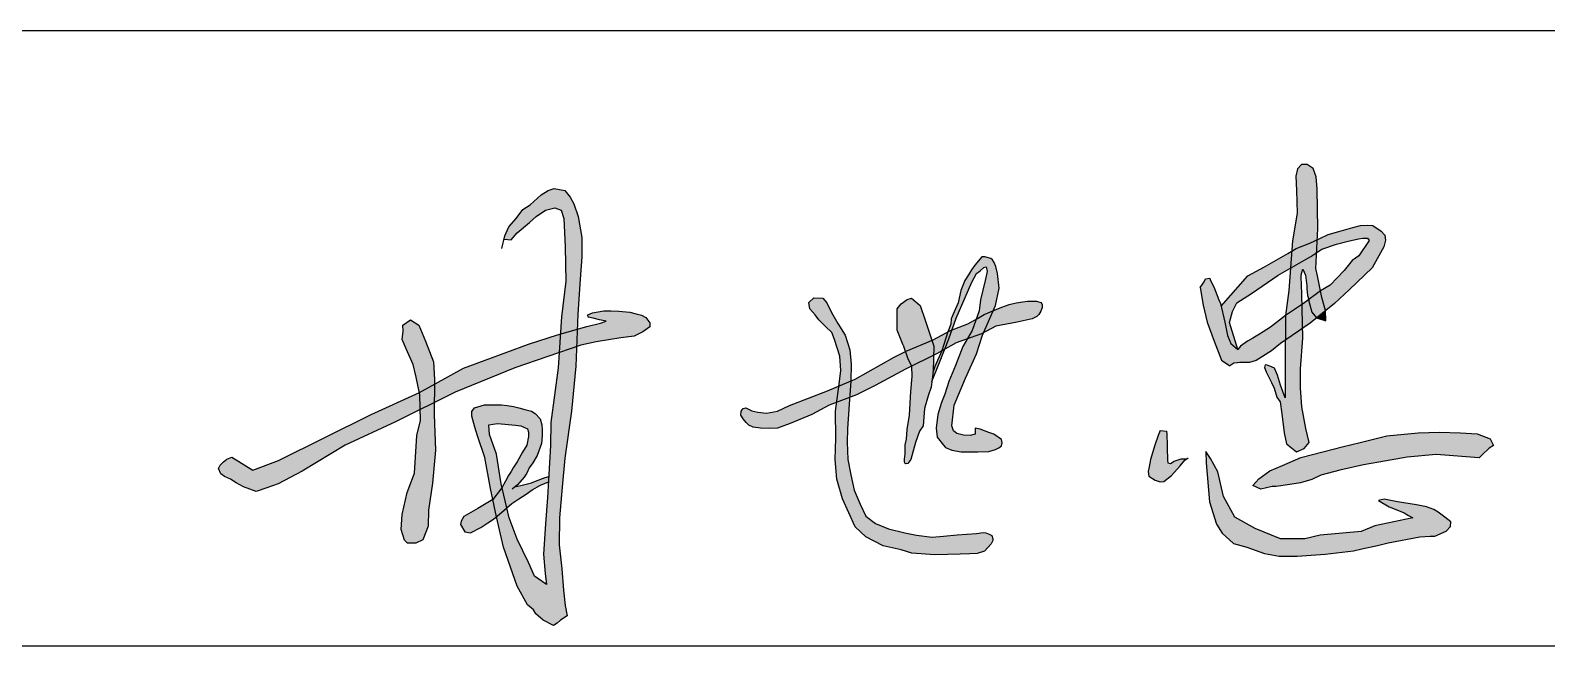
# Model space of a CAD drawing. Extents: x 9731685 to 18866768, y -962146 to 194094.
# Drawn here: x 9819025 to 9820628, y -356106 to -355456 of the extents above; entities that cross this region are included whole.
import ezdxf

# ---------------------------------------------------------------- set-up
doc = ezdxf.new("R2010")
doc.units = 0
doc.header["$LTSCALE"] = 1000
doc.layers.get('0').update_dxf_attribs({"linetype": 'CONTINUOUS'})
doc.layers.add('HATCH', color=254, linetype='CONTINUOUS')

msp = doc.modelspace()

# ---------------------------------------------------------------- hatches: boundary and pattern name
at = {"layer": 'HATCH'}
for points in [[(9820384.9, -355624.2), (9820383.9, -355611.2), (9820380.7, -355602.1), (9820374.4, -355597.9), (9820368.4, -355597.9), (9820364.2, -355602.5), (9820362.5, -355610.2), (9820363.2, -355625.3), (9820363.9, -355649.4), (9820359, -355678.5), (9820358.1, -355689.6), (9820362.8, -355686.9), (9820377.2, -355681.1), (9820385, -355677.3), (9820385.6, -355665.6)], [(9819605.7, -355719.1), (9819607.8, -355695.6), (9819607.6, -355675), (9819603.6, -355653.1), (9819599.3, -355639.5), (9819595.3, -355632.6), (9819589.7, -355625.6), (9819578.5, -355623.5), (9819572, -355625.4), (9819564.6, -355629.9), (9819553.1, -355640.6), (9819545.3, -355645.6), (9819538.1, -355655), (9819530.6, -355663.8), (9819526.3, -355673.4), (9819525.5, -355676.9), (9819532.9, -355677.6), (9819539.3, -355670.2), (9819552.4, -355659.1), (9819559.2, -355653), (9819569.3, -355646.3), (9819579.1, -355643.6), (9819585.8, -355646.3), (9819588.5, -355655.1), (9819589.9, -355685.1), (9819590.6, -355721.1), (9819586.2, -355758.9), (9819584.9, -355777), (9819602.7, -355771.9), (9819603.3, -355756.1)], [(9820456.4, -355672.5), (9820452.4, -355668.3), (9820443.6, -355662.6), (9820438.4, -355662), (9820430.7, -355662.3), (9820422.6, -355664.5), (9820408, -355668.9), (9820396.7, -355672.1), (9820387.7, -355676), (9820385, -355677.3), (9820384.3, -355691), (9820389.7, -355687.5), (9820405.2, -355682.2), (9820417.8, -355678.9), (9820428.6, -355676.6), (9820433.2, -355675.8), (9820438.1, -355675.9), (9820439.8, -355678.4), (9820428.8, -355694.4), (9820422, -355699.4), (9820413.3, -355709.8), (9820398.5, -355725.5), (9820388.4, -355731.5), (9820389.8, -355738.6), (9820393.6, -355752.4), (9820403.2, -355744.7), (9820419, -355730.1), (9820443.1, -355707.2), (9820455.4, -355685), (9820457.1, -355678)], [(9820315.4, -355734.2), (9820343.7, -355714.8), (9820356.9, -355707.3), (9820358.1, -355689.6), (9820353.8, -355692.1), (9820329.3, -355706), (9820311.8, -355715.7), (9820283.4, -355747.7), (9820287.2, -355764.5), (9820290, -355778.6), (9820293.5, -355787.2), (9820301.1, -355793.3), (9820292.3, -355764.9), (9820295.6, -355753.3), (9820300.1, -355744.3)], [(9820384.3, -355691), (9820378.1, -355695.1), (9820356.9, -355707.3), (9820355.1, -355731.2), (9820351.6, -355757.6), (9820368.9, -355745.9), (9820368.6, -355734.6), (9820368.1, -355716.4), (9820368.2, -355713.1), (9820369.7, -355708.5), (9820372.5, -355714.9), (9820373.9, -355726), (9820374, -355729), (9820374.7, -355736.3), (9820376.2, -355740.5), (9820388.4, -355731.5), (9820385.3, -355715.5), (9820383.5, -355707.8)], [(9820385, -355677.3), (9820377.2, -355681.1), (9820362.8, -355686.9), (9820358.1, -355689.6), (9820356.9, -355707.3), (9820378.1, -355695.1), (9820384.3, -355691)], [(9820012.8, -355738.4), (9820020, -355722.4), (9820024.9, -355713.3), (9820028.6, -355710.2), (9820032.7, -355706.7), (9820035.2, -355706.2), (9820036, -355711), (9820034.1, -355720.4), (9820028.9, -355741.1), (9820027.6, -355752.6), (9820024.5, -355761.3), (9820025.9, -355760.6), (9820032.9, -355756.6), (9820042.6, -355752.4), (9820045, -355747.1), (9820048.7, -355728.6), (9820047.1, -355713), (9820045.3, -355705.8), (9820043.5, -355701.4), (9820041.8, -355698.8), (9820039.8, -355697.4), (9820033.6, -355695.6), (9820030.5, -355695.6), (9820022.9, -355704.5), (9820019.7, -355709.3), (9820016.3, -355714.7), (9820012.6, -355720.4), (9820008.4, -355731.2), (9820005.5, -355744.1), (9820001.1, -355753.6), (9819998.1, -355761.1), (9819997.6, -355766.8), (9819994.4, -355774.8), (9819997.2, -355773.2), (9819999.1, -355772.5), (9820003.4, -355760.3)], [(9820282.7, -355744.9), (9820281.1, -355741), (9820275.6, -355727.4), (9820272, -355720.4), (9820271.3, -355718.2), (9820266.9, -355718.9), (9820265.3, -355722), (9820261.2, -355727.9), (9820264.3, -355746.6), (9820268.7, -355764.7), (9820275.9, -355784.6), (9820283.9, -355804.8), (9820292.6, -355810.6), (9820296.8, -355808), (9820300.4, -355807.5), (9820303, -355807.3), (9820308, -355807.3), (9820313.5, -355807.2), (9820320.6, -355805.2), (9820336.7, -355794.7), (9820346.1, -355787), (9820351.4, -355783.4), (9820351.6, -355757.6), (9820335.7, -355769.8), (9820323.8, -355777.2), (9820316.8, -355781.5), (9820311.2, -355784.6), (9820303.8, -355789.9), (9820301.1, -355793.3), (9820293.5, -355787.2), (9820290, -355778.6), (9820287.2, -355764.5)], [(9819891, -355793.9), (9819885.9, -355778.2), (9819878.4, -355766), (9819871.4, -355754.5), (9819866.7, -355744.1), (9819862.5, -355739.2), (9819852.9, -355738.8), (9819847.6, -355743.7), (9819848.7, -355750.3), (9819851.6, -355753.7), (9819854.4, -355756.8), (9819858.2, -355762), (9819865.1, -355769.2), (9819871.8, -355775.4), (9819874.8, -355782.9), (9819880.2, -355800.5), (9819881.5, -355815.7), (9819879.6, -355830.1), (9819879.3, -355832.1), (9819892, -355826.7), (9819892.5, -355808.8)], [(9819970.5, -355762.5), (9819965.2, -355746.9), (9819956, -355739.3), (9819951.6, -355740.5), (9819945.2, -355745.3), (9819940.8, -355750.5), (9819940.8, -355758.9), (9819940.8, -355773), (9819947.2, -355789), (9819949.5, -355795.7), (9819950.5, -355795.2), (9819977.5, -355783.8)], [(9820379.3, -355754), (9820376, -355742.5), (9820376.2, -355740.5), (9820370.6, -355744.7), (9820368.9, -355745.9), (9820369.6, -355770.9), (9820377.4, -355765.6), (9820384.2, -355760)], [(9820389.8, -355738.6), (9820388.4, -355731.5), (9820388.4, -355731.5), (9820376.2, -355740.5), (9820376, -355742.5), (9820379.3, -355754), (9820384.2, -355760), (9820393.6, -355752.4)], [(9819672, -355774.7), (9819679.4, -355769.6), (9819679.6, -355765.3), (9819675.3, -355759.5), (9819670.7, -355757.2), (9819665, -355755.8), (9819658.2, -355754.1), (9819646.6, -355752.9), (9819638.6, -355752.5), (9819631, -355752.5), (9819625, -355753.5), (9819618.8, -355754.7), (9819614, -355756.8), (9819614.5, -355759.3), (9819619.6, -355760.5), (9819626.4, -355762.2), (9819633.4, -355763.6), (9819627.2, -355765.5), (9819613, -355769), (9819602.7, -355771.9), (9819602, -355790.3), (9819606.6, -355788.7), (9819622.9, -355785.4), (9819648.7, -355781.1), (9819662.9, -355779.5)], [(9820042.6, -355752.4), (9820032.9, -355756.6), (9820025.9, -355760.6), (9820024.5, -355761.3), (9820020.3, -355773.4), (9820015.3, -355782), (9820030, -355776.9), (9820032.4, -355775.6)], [(9820083.8, -355761.1), (9820088.5, -355758.6), (9820090.6, -355756.3), (9820092.8, -355752.8), (9820094.3, -355749), (9820094.3, -355746.2), (9820093.9, -355745.1), (9820092.9, -355743.8), (9820088.3, -355742.2), (9820078.9, -355742.2), (9820073.9, -355742.9), (9820066.9, -355744.2), (9820059.3, -355745.9), (9820051.6, -355748.6), (9820043.9, -355751.9), (9820042.6, -355752.4), (9820032.4, -355775.6), (9820045.2, -355768.8), (9820067.9, -355764.5)], [(9820368.9, -355745.9), (9820351.6, -355757.6), (9820351.4, -355783.4), (9820369.6, -355770.9)], [(9820393.6, -355752.4), (9820384.2, -355760), (9820394, -355763.1)], [(9819450.7, -355806.6), (9819442.3, -355784.5), (9819435.3, -355767.8), (9819426.5, -355762.2), (9819418.3, -355767.8), (9819418.9, -355774.1), (9819417.7, -355782.9), (9819422, -355792.8), (9819429.5, -355809.3), (9819432.4, -355822.7), (9819436, -355839), (9819451.9, -355830.2), (9819452, -355825.1)], [(9819602.7, -355771.9), (9819584.9, -355777), (9819583.6, -355796.7), (9819602, -355790.3)], [(9819999.1, -355772.5), (9819997.2, -355773.2), (9819994.4, -355774.8), (9819988.1, -355794.9), (9819991.4, -355793.1), (9819995.6, -355782.3)], [(9820020.3, -355773.4), (9820024.5, -355761.3), (9820015.6, -355766.2), (9819999.1, -355772.5), (9819995.6, -355782.3), (9819991.4, -355793.1), (9820003.3, -355786.3), (9820015.3, -355782)], [(9820369.9, -355781.5), (9820369.6, -355770.9), (9820351.4, -355783.4), (9820351.2, -355810.2), (9820351.1, -355831.5), (9820351.2, -355844.5), (9820346, -355831.2), (9820343.1, -355820.5), (9820339.7, -355813), (9820334.8, -355811), (9820332.1, -355809.9), (9820330, -355809.6), (9820329.2, -355812.6), (9820330.9, -355817.1), (9820336.7, -355828.3), (9820339.4, -355834.3), (9820342.4, -355843.8), (9820345.8, -355848.8), (9820347.5, -355861.4), (9820350.2, -355881.4), (9820352.5, -355893.1), (9820363.1, -355901.5), (9820371.1, -355897.9), (9820376.6, -355891.5), (9820373.1, -355876.8), (9820368.6, -355853.9), (9820367.4, -355834), (9820367.4, -355813.9)], [(9819536.9, -355812.9), (9819583.6, -355796.7), (9819584.9, -355777), (9819582, -355777.9), (9819551.3, -355787.9), (9819482.4, -355813.3), (9819451.9, -355830.2), (9819451.6, -355849.6), (9819473.9, -355838.5)], [(9819979.6, -355790), (9819977.5, -355783.8), (9819950.5, -355795.2), (9819949.5, -355795.7), (9819951.8, -355802.3), (9819956, -355811), (9819979.3, -355799.6)], [(9819994.4, -355774.8), (9819978.9, -355783.2), (9819977.5, -355783.8), (9819979.6, -355790), (9819979.3, -355799.6), (9819983.1, -355797.8), (9819988.1, -355794.9)], [(9820024.7, -355797.9), (9820031.2, -355778.4), (9820032.4, -355775.6), (9820030, -355776.9), (9820015.3, -355782), (9820010.5, -355790.3), (9820002.7, -355810.2), (9819995.6, -355827.1), (9819991.2, -355840.7), (9819987.7, -355849.5), (9819983.8, -355862.2), (9819982.2, -355876.4), (9819983.2, -355885.9), (9819989.9, -355894.5), (9819991.9, -355897), (9819998.7, -355899.7), (9820008.6, -355901.5), (9820015.2, -355901.6), (9820026.1, -355901.6), (9820037.9, -355901.2), (9820045, -355898.9), (9820048.5, -355897.3), (9820051.4, -355895.3), (9820051.9, -355892.2), (9820051.1, -355888.5), (9820043, -355882.8), (9820038, -355881), (9820028.6, -355877.5), (9820023.5, -355876.7), (9820023.5, -355880.6), (9820023.3, -355883), (9820018, -355884.3), (9820011.2, -355884.1), (9820004.2, -355882.2), (9820000.5, -355879.2), (9819998.9, -355874.1), (9820001.3, -355852.2), (9820013.1, -355823.6)], [(9819530.7, -355971.3), (9819528.2, -355960.8), (9819520.6, -355967.4), (9819517.4, -355970.2), (9819517.4, -355970.3), (9819524.9, -356002.1), (9819539.3, -356043.3), (9819550.3, -356063.3), (9819556.5, -356068.6), (9819559, -356072.7), (9819566.8, -356079.5), (9819577.7, -356085.1), (9819581.6, -356082.5), (9819585, -356079.3), (9819592.3, -356074.8), (9819590.1, -356063.9), (9819588.4, -356047.8), (9819586.5, -356025.1), (9819583.7, -355999.7), (9819584, -355971.2), (9819586.9, -355939), (9819589.7, -355908.2), (9819596.6, -355858.7), (9819601.2, -355811.1), (9819602, -355790.3), (9819583.6, -355796.7), (9819582.5, -355812.9), (9819575, -355870.7), (9819574.4, -355895), (9819573.4, -355913.2), (9819571.3, -355949.7), (9819569.3, -355977.6), (9819567, -356009.7), (9819569, -356029.9), (9819570.3, -356041.6), (9819557.6, -356032.7), (9819551.1, -356018.5), (9819539.1, -355993.8)], [(9819949.8, -355814.1), (9819956, -355811), (9819951.8, -355802.3), (9819949.5, -355795.7), (9819937.8, -355801.4), (9819896.6, -355824.7), (9819892, -355826.7), (9819890.8, -355843.9), (9819897.9, -355841.2), (9819917.6, -355831.5)], [(9819978.9, -355816.3), (9819979.3, -355799.6), (9819956, -355811), (9819956.6, -355821.9), (9819955.1, -355837.7), (9819953.7, -355862.9), (9819951.1, -355878), (9819950.3, -355888.3), (9819949.2, -355894.2), (9819949, -355899.3), (9819949, -355903.7), (9819948.4, -355909.4), (9819948.5, -355912.2), (9819949, -355913.5), (9819949.7, -355914.2), (9819952.4, -355914), (9819955.3, -355909.7), (9819960.3, -355891.6), (9819964.4, -355879.6), (9819968.5, -355874), (9819969.7, -355855.9), (9819973.7, -355842.3), (9819976.9, -355833.1)], [(9819991.4, -355793.1), (9819988.1, -355794.9), (9819980.9, -355811.3), (9819978.7, -355817.8), (9819977.6, -355827.2), (9819985.8, -355807.1)], [(9819451.9, -355830.2), (9819436, -355839), (9819436.5, -355841.4), (9819436.9, -355856.9), (9819451.6, -355849.6)], [(9819869, -355852.1), (9819877, -355849.1), (9819879.3, -355832.1), (9819867.2, -355837.2), (9819827, -355852.7), (9819814.5, -355858.6), (9819802.7, -355860.7), (9819793.6, -355859.8), (9819787.4, -355858.2), (9819780.9, -355854.9), (9819778.2, -355855.8), (9819776.1, -355858.4), (9819775.8, -355862.7), (9819778.2, -355866.8), (9819781.2, -355870.5), (9819784.3, -355873.2), (9819788.7, -355875.4), (9819796.6, -355876.4), (9819805.7, -355877), (9819814.5, -355876.4), (9819828, -355871.6), (9819850.7, -355862.2)], [(9819892, -355826.7), (9819879.3, -355832.1), (9819877, -355849.1), (9819890.8, -355843.9)], [(9819357.5, -355894.5), (9819410.8, -355869.9), (9819436.9, -355856.9), (9819436.5, -355841.4), (9819436, -355839), (9819384.8, -355862.2), (9819286.9, -355910.6), (9819260, -355920.8), (9819237.6, -355907.1), (9819232.3, -355909.3), (9819228.8, -355912), (9819225.3, -355915.5), (9819223.5, -355919.2), (9819225.9, -355924.6), (9819229.8, -355927.7), (9819236.4, -355930.4), (9819242.4, -355934.3), (9819250.1, -355938.6), (9819263.5, -355943.3), (9819274.6, -355939.6), (9819286.6, -355935.3), (9819311.9, -355922.1)], [(9819452.9, -355899.6), (9819451.4, -355862.2), (9819451.6, -355849.6), (9819436.9, -355856.9), (9819437.2, -355868.4), (9819433.3, -355884.3), (9819430.8, -355924), (9819422.9, -355944.6), (9819417.7, -355967.8), (9819416.8, -355983.6), (9819420.2, -355994.8), (9819423.4, -355998), (9819432, -355998), (9819439.4, -355994.4), (9819445.1, -355980), (9819445.5, -355963), (9819449.6, -355934.6)], [(9819558.2, -355860.9), (9819554.5, -355858.6), (9819547.4, -355856.9), (9819541, -355854.9), (9819535.3, -355853.5), (9819528.8, -355852.5), (9819522.8, -355851.8), (9819513, -355851.8), (9819504.6, -355851.8), (9819494.1, -355854.9), (9819491.4, -355858.9), (9819491.4, -355864), (9819494.4, -355875.4), (9819497.5, -355884.8), (9819505.2, -355907.4), (9819511, -355940.4), (9819513.5, -355952), (9819523.2, -355939.6), (9819522.2, -355935.3), (9819517.6, -355904.1), (9819510.2, -355883.1), (9819509.4, -355873.1), (9819518.5, -355871.6), (9819537.6, -355873.3), (9819543, -355873.9), (9819547.2, -355875.9), (9819550.2, -355877.4), (9819551.3, -355880.9), (9819551.3, -355885.2), (9819549.6, -355894.6), (9819544.8, -355902), (9819539.1, -355912), (9819535.2, -355918.5), (9819533, -355922.2), (9819530.2, -355926.5), (9819527, -355932.6), (9819523.2, -355939.6), (9819528.2, -355960.8), (9819533.7, -355956.1), (9819540.9, -355951.3), (9819548.9, -355946.3), (9819555, -355941.8), (9819564.1, -355936.8), (9819572.3, -355933.1), (9819572.6, -355927.5), (9819568.9, -355928.5), (9819558.7, -355932.4), (9819554.3, -355934.2), (9819543.2, -355937.2), (9819536.8, -355938.6), (9819539.6, -355936.4), (9819546.7, -355928.3), (9819549.4, -355923.9), (9819552.1, -355918.5), (9819555.8, -355913.2), (9819560.5, -355905.4), (9819564.9, -355892.9), (9819565.6, -355884.5), (9819565.6, -355878.1), (9819565.3, -355873.1), (9819563.6, -355866.7)], [(9819888.2, -355891.3), (9819888.5, -355877.2), (9819889.9, -355856.6), (9819890.8, -355843.9), (9819877, -355849.1), (9819875.7, -355858.6), (9819876.2, -355887.1), (9819875.3, -355909.5), (9819877.3, -355930.4), (9819883, -355951.2), (9819890, -355966), (9819896.5, -355980.7), (9819907.8, -355991.3), (9819926, -356001), (9819945.3, -356005.2), (9819956.4, -356008.6), (9819980.9, -356010.2), (9820007.5, -356009.5), (9820017.9, -356009.3), (9820025.4, -356008.8), (9820033.2, -356006.4), (9820040.4, -355998.8), (9820042.2, -355995.2), (9820042.2, -355993.5), (9820041, -355989.8), (9820038.2, -355988.4), (9820034.6, -355987.1), (9820031.8, -355986.6), (9820024.8, -355987.8), (9820004.3, -355989.2), (9819990, -355990.5), (9819977.8, -355991.6), (9819961.3, -355989.6), (9819949, -355987), (9819931.7, -355982.9), (9819917.9, -355977.3), (9819907.8, -355969.6), (9819901.8, -355956.9), (9819895.5, -355942.2), (9819891.9, -355925.8), (9819888.8, -355909.8)], [(9820240.1, -355916.3), (9820245.1, -355910.3), (9820246.9, -355909.1), (9820241.1, -355908.8), (9820233.8, -355911.3), (9820229.8, -355913.8), (9820227.1, -355913.3), (9820226.8, -355910.5), (9820226.8, -355906.7), (9820226.3, -355901), (9820226.3, -355896.7), (9820226.3, -355890.7), (9820226.1, -355887.2), (9820226.1, -355882.7), (9820225.6, -355879.6), (9820219, -355879.1), (9820217, -355884.4), (9820213.2, -355894.4), (9820208.7, -355909.5), (9820207.2, -355917.5), (9820206.2, -355922.3), (9820207, -355927.3), (9820213.7, -355931.6), (9820218.8, -355933.1), (9820222.8, -355932.8), (9820230.8, -355926.6)], [(9820409, -355921), (9820434, -355915.4), (9820450.2, -355912.4), (9820480.1, -355907.3), (9820510.7, -355904.2), (9820556, -355908), (9820559.3, -355904.7), (9820566.6, -355897.8), (9820571.2, -355895), (9820567.9, -355887.9), (9820553.9, -355882.6), (9820536.4, -355881.3), (9820514.2, -355880.8), (9820491.8, -355881.6), (9820458.4, -355884.6), (9820430.2, -355891.5), (9820412.8, -355895.8), (9820367.8, -355907.6), (9820348.2, -355916), (9820334.9, -355921.5), (9820323.2, -355929.9), (9820316.9, -355937), (9820325.3, -355941.1), (9820337.5, -355938.3), (9820341.6, -355938.1), (9820356.1, -355936), (9820367.3, -355934.2), (9820379.2, -355930.7), (9820388.9, -355926.1)], [(9820279.9, -355922.6), (9820272.3, -355908.6), (9820267.2, -355901.2), (9820267.5, -355913), (9820271, -355954.3), (9820278.6, -355977.8), (9820284.6, -355987.6), (9820296.6, -355998.2), (9820310.7, -356002.2), (9820329.2, -356009.1), (9820344.8, -356011.7), (9820363.7, -356011.9), (9820393.4, -356009.5), (9820423.5, -356006), (9820432.3, -356004), (9820448.7, -356000.6), (9820460, -355997.6), (9820493.5, -355991.3), (9820504.2, -355990.5), (9820509.2, -355990.5), (9820521.3, -355985.3), (9820526, -355980.4), (9820526.2, -355975.6), (9820519.9, -355970.6), (9820512.9, -355965.1), (9820508.2, -355962.3), (9820500.6, -355959.7), (9820489.9, -355957.5), (9820469.9, -355954.2), (9820455.6, -355951.6), (9820449.6, -355953), (9820461, -355959.5), (9820465.5, -355961.3), (9820476.8, -355965.9), (9820481.6, -355968.9), (9820486, -355971.2), (9820446, -355979.8), (9820431.4, -355985.8), (9820388, -355989.7), (9820371.8, -355993.6), (9820346.2, -355993.6), (9820319.3, -355982.6), (9820298, -355970.7), (9820285.8, -355948.6)], [(9819523.2, -355939.6), (9819513.5, -355952), (9819517.4, -355970.2), (9819520.6, -355967.4), (9819528.2, -355960.8)], [(9819517.4, -355970.2), (9819513.5, -355952), (9819497.8, -355961.5), (9819483, -355970), (9819480.2, -355974.6), (9819479.3, -355978.2), (9819483.9, -355986.1), (9819490, -355987.1), (9819500.9, -355981.3), (9819508.3, -355976.7), (9819514.3, -355972.8)]]:
    msp.add_hatch(color=256, dxfattribs=at).paths.add_polyline_path(points)

# ---------------------------------------------------------------- linework, layer by layer
for p, q in [((9817456.8, -355456.3), (9828456.8, -355456.3)), ((9817456.8, -356106.3), (9822956.8, -356106.3))]:
    msp.add_line(p, q)
for points in [[(9820376, -355742.5), (9820379.3, -355754), (9820384.2, -355760), (9820394, -355763.1), (9820393.6, -355752.4), (9820389.8, -355738.6), (9820385.3, -355715.5), (9820383.5, -355707.8), (9820385.6, -355665.6), (9820384.9, -355624.2), (9820383.9, -355611.2), (9820380.7, -355602.1), (9820374.4, -355597.9), (9820368.4, -355597.9), (9820364.2, -355602.5), (9820362.5, -355610.2), (9820363.2, -355625.3), (9820363.9, -355649.4), (9820359, -355678.5), (9820355.1, -355731.2), (9820351.6, -355757.6), (9820351.2, -355810.2), (9820351.1, -355831.5), (9820351.2, -355844.5), (9820346, -355831.2), (9820343.1, -355820.5), (9820339.7, -355813)], [(9819523.1, -355686.8), (9819526.3, -355673.4), (9819530.6, -355663.8), (9819538.1, -355655), (9819545.3, -355645.6), (9819553.1, -355640.6), (9819564.6, -355629.9), (9819572, -355625.4), (9819578.5, -355623.5), (9819589.7, -355625.6), (9819595.3, -355632.6), (9819599.3, -355639.5), (9819603.6, -355653.1), (9819607.6, -355675), (9819607.8, -355695.6), (9819605.7, -355719.1), (9819603.3, -355756.1), (9819601.2, -355811.1), (9819596.6, -355858.7), (9819589.7, -355908.2), (9819586.9, -355939), (9819584, -355971.2), (9819583.7, -355999.7), (9819586.5, -356025.1), (9819588.4, -356047.8), (9819590.1, -356063.9), (9819592.3, -356074.8), (9819585, -356079.3), (9819581.6, -356082.5), (9819577.7, -356085.1), (9819566.8, -356079.5), (9819559, -356072.7), (9819556.5, -356068.6), (9819550.3, -356063.3), (9819539.3, -356043.3), (9819524.9, -356002.1), (9819517.4, -355970.3), (9819511, -355940.4), (9819505.2, -355907.4), (9819497.5, -355884.8), (9819494.4, -355875.4), (9819491.4, -355864), (9819491.4, -355858.9), (9819494.1, -355854.9), (9819494.1, -355854.9), (9819504.6, -355851.8), (9819513, -355851.8), (9819513, -355851.8), (9819522.8, -355851.8), (9819528.8, -355852.5), (9819535.3, -355853.5), (9819541, -355854.9), (9819547.4, -355856.9), (9819554.5, -355858.6), (9819558.2, -355860.9), (9819563.6, -355866.7), (9819565.3, -355873.1), (9819565.6, -355878.1), (9819565.6, -355884.5), (9819564.9, -355892.9), (9819560.5, -355905.4), (9819555.8, -355913.2), (9819552.1, -355918.5), (9819549.4, -355923.9), (9819546.7, -355928.3), (9819546.7, -355928.3), (9819539.6, -355936.4), (9819533.9, -355940.8)], [(9819525.5, -355676.9), (9819532.9, -355677.6), (9819532.9, -355677.6), (9819539.3, -355670.2), (9819552.4, -355659.1), (9819559.2, -355653), (9819569.3, -355646.3), (9819579.1, -355643.6), (9819579.1, -355643.6), (9819585.8, -355646.3), (9819588.5, -355655.1), (9819589.9, -355685.1), (9819590.6, -355721.1), (9819586.2, -355758.9), (9819582.5, -355812.9), (9819575, -355870.7), (9819574.4, -355895), (9819573.4, -355913.2), (9819571.3, -355949.7), (9819569.3, -355977.6), (9819567, -356009.7), (9819569, -356029.9), (9819570.3, -356041.6), (9819570.3, -356041.6), (9819557.6, -356032.7), (9819551.1, -356018.5), (9819539.1, -355993.8), (9819530.7, -355971.3), (9819522.2, -355935.3), (9819517.6, -355904.1), (9819510.2, -355883.1), (9819509.4, -355873.1), (9819509.4, -355873.1), (9819518.5, -355871.6), (9819537.6, -355873.3), (9819537.6, -355873.3), (9819543, -355873.9), (9819547.2, -355875.9), (9819550.2, -355877.4), (9819551.3, -355880.9), (9819551.3, -355885.2), (9819549.6, -355894.6), (9819544.8, -355902), (9819539.1, -355912), (9819535.2, -355918.5), (9819533, -355922.2), (9819530.2, -355926.5), (9819527, -355932.6), (9819523.2, -355939.6), (9819513.5, -355952), (9819497.8, -355961.5), (9819483, -355970), (9819480.2, -355974.6), (9819479.3, -355978.2), (9819483.9, -355986.1), (9819490, -355987.1), (9819500.9, -355981.3), (9819508.3, -355976.7), (9819514.3, -355972.8), (9819520.6, -355967.4), (9819533.7, -355956.1), (9819540.9, -355951.3), (9819548.9, -355946.3), (9819555, -355941.8), (9819564.1, -355936.8), (9819572.3, -355933.1)], [(9820261.2, -355727.9), (9820265.3, -355722), (9820266.9, -355718.9), (9820266.9, -355718.9), (9820271.3, -355718.2), (9820272, -355720.4), (9820275.6, -355727.4), (9820281.1, -355741), (9820282.7, -355744.9), (9820287.2, -355764.5), (9820290, -355778.6), (9820293.5, -355787.2), (9820301.1, -355793.3), (9820292.3, -355764.9), (9820295.6, -355753.3), (9820300.1, -355744.3), (9820315.4, -355734.2), (9820343.7, -355714.8), (9820378.1, -355695.1), (9820389.7, -355687.5), (9820405.2, -355682.2), (9820417.8, -355678.9), (9820428.6, -355676.6), (9820433.2, -355675.8), (9820438.1, -355675.9), (9820439.8, -355678.4), (9820428.8, -355694.4), (9820422, -355699.4), (9820413.3, -355709.8), (9820398.5, -355725.5), (9820388.4, -355731.5), (9820370.6, -355744.7), (9820351.6, -355757.6), (9820335.7, -355769.8), (9820323.8, -355777.2), (9820316.8, -355781.5), (9820311.2, -355784.6), (9820303.8, -355789.9), (9820301.1, -355793.3)], [(9820283.4, -355747.7), (9820311.8, -355715.7), (9820329.3, -355706), (9820353.8, -355692.1), (9820362.8, -355686.9), (9820377.2, -355681.1), (9820387.7, -355676), (9820396.7, -355672.1), (9820408, -355668.9), (9820422.6, -355664.5), (9820430.7, -355662.3), (9820438.4, -355662), (9820443.6, -355662.6), (9820452.4, -355668.3), (9820456.4, -355672.5), (9820457.1, -355678), (9820455.4, -355685), (9820443.1, -355707.2), (9820419, -355730.1), (9820403.2, -355744.7), (9820377.4, -355765.6), (9820346.1, -355787), (9820336.7, -355794.7), (9820320.6, -355805.2), (9820313.5, -355807.2), (9820308, -355807.3), (9820303, -355807.3), (9820300.4, -355807.5), (9820296.8, -355808), (9820292.6, -355810.6)], [(9819977.6, -355827.2), (9819985.8, -355807.1), (9819995.6, -355782.3), (9820003.4, -355760.3), (9820012.8, -355738.4), (9820020, -355722.4), (9820024.9, -355713.3), (9820028.6, -355710.2), (9820032.7, -355706.7), (9820035.2, -355706.2), (9820036, -355711), (9820034.1, -355720.4), (9820028.9, -355741.1), (9820027.6, -355752.6), (9820020.3, -355773.4), (9820010.5, -355790.3), (9820002.7, -355810.2), (9819995.6, -355827.1), (9819991.2, -355840.7), (9819987.7, -355849.5), (9819983.8, -355862.2), (9819982.2, -355876.4), (9819983.2, -355885.9), (9819989.9, -355894.5), (9819991.9, -355897), (9819998.7, -355899.7), (9820008.6, -355901.5), (9820015.2, -355901.6), (9820026.1, -355901.6), (9820037.9, -355901.2), (9820045, -355898.9), (9820048.5, -355897.3), (9820051.4, -355895.3), (9820051.9, -355892.2), (9820051.1, -355888.5), (9820043, -355882.8), (9820038, -355881), (9820028.6, -355877.5), (9820023.5, -355876.7), (9820023.5, -355880.6), (9820023.3, -355883), (9820018, -355884.3), (9820011.2, -355884.1), (9820004.2, -355882.2), (9820000.5, -355879.2), (9819998.9, -355874.1), (9820001.3, -355852.2), (9820013.1, -355823.6), (9820024.7, -355797.9), (9820031.2, -355778.4), (9820045, -355747.1), (9820048.7, -355728.6), (9820047.1, -355713), (9820045.3, -355705.8), (9820043.5, -355701.4), (9820041.8, -355698.8), (9820039.8, -355697.4), (9820033.6, -355695.6), (9820030.5, -355695.6), (9820022.9, -355704.5), (9820019.7, -355709.3), (9820016.3, -355714.7), (9820012.6, -355720.4), (9820008.4, -355731.2), (9820005.5, -355744.1), (9820001.1, -355753.6), (9819998.1, -355761.1), (9819997.6, -355766.8)], [(9820339.7, -355813), (9820334.8, -355811), (9820332.1, -355809.9), (9820330, -355809.6), (9820329.2, -355812.6), (9820330.9, -355817.1), (9820336.7, -355828.3), (9820339.4, -355834.3), (9820342.4, -355843.8), (9820345.8, -355848.8), (9820347.5, -355861.4), (9820350.2, -355881.4), (9820352.5, -355893.1), (9820363.1, -355901.5), (9820371.1, -355897.9), (9820376.6, -355891.5), (9820376.6, -355891.5), (9820373.1, -355876.8), (9820368.6, -355853.9), (9820367.4, -355834), (9820367.4, -355813.9), (9820369.9, -355781.5), (9820368.6, -355734.6), (9820368.1, -355716.4), (9820368.2, -355713.1), (9820369.7, -355708.5), (9820369.7, -355708.5), (9820372.5, -355714.9), (9820373.9, -355726), (9820374, -355729), (9820374.7, -355736.3), (9820376.2, -355740.5), (9820376, -355742.5)], [(9819848.7, -355750.3), (9819847.6, -355743.7), (9819852.9, -355738.8), (9819862.5, -355739.2), (9819866.7, -355744.1), (9819871.4, -355754.5), (9819878.4, -355766), (9819885.9, -355778.2), (9819891, -355793.9), (9819892.5, -355808.8), (9819892, -355826.7), (9819889.9, -355856.6), (9819888.5, -355877.2), (9819888.2, -355891.3), (9819888.8, -355909.8), (9819891.9, -355925.8), (9819895.5, -355942.2), (9819901.8, -355956.9), (9819907.8, -355969.6), (9819917.9, -355977.3), (9819931.7, -355982.9), (9819949, -355987), (9819961.3, -355989.6), (9819977.8, -355991.6), (9819990, -355990.5), (9820004.3, -355989.2), (9820024.8, -355987.8), (9820031.8, -355986.6), (9820034.6, -355987.1), (9820038.2, -355988.4), (9820041, -355989.8), (9820042.2, -355993.5), (9820042.2, -355995.2), (9820040.4, -355998.8), (9820033.2, -356006.4), (9820025.4, -356008.8), (9820017.9, -356009.3), (9820007.5, -356009.5), (9819980.9, -356010.2), (9819956.4, -356008.6), (9819945.3, -356005.2), (9819926, -356001), (9819907.8, -355991.3), (9819896.5, -355980.7), (9819890, -355966), (9819883, -355951.2), (9819877.3, -355930.4), (9819875.3, -355909.5), (9819876.2, -355887.1), (9819875.7, -355858.6), (9819879.6, -355830.1), (9819881.5, -355815.7), (9819880.2, -355800.5), (9819874.8, -355782.9), (9819871.8, -355775.4), (9819865.1, -355769.2), (9819858.2, -355762), (9819854.4, -355756.8), (9819851.6, -355753.7), (9819848.7, -355750.3)], [(9819947.2, -355789), (9819940.8, -355773), (9819940.8, -355758.9), (9819940.8, -355750.5), (9819945.2, -355745.3), (9819951.6, -355740.5), (9819956, -355739.3), (9819965.2, -355746.9), (9819970.5, -355762.5), (9819979.6, -355790), (9819978.9, -355816.3), (9819976.9, -355833.1), (9819973.7, -355842.3), (9819969.7, -355855.9), (9819968.5, -355874), (9819964.4, -355879.6), (9819960.3, -355891.6), (9819955.3, -355909.7), (9819952.4, -355914), (9819949.7, -355914.2)], [(9820261.2, -355727.9), (9820264.3, -355746.6), (9820268.7, -355764.7), (9820275.9, -355784.6), (9820283.9, -355804.8), (9820292.6, -355810.6)], [(9819237.6, -355907.1), (9819260, -355920.8), (9819286.9, -355910.6), (9819384.8, -355862.2), (9819436, -355839), (9819482.4, -355813.3), (9819551.3, -355787.9), (9819582, -355777.9), (9819613, -355769), (9819627.2, -355765.5), (9819633.4, -355763.6), (9819626.4, -355762.2), (9819619.6, -355760.5), (9819614.5, -355759.3), (9819614.5, -355759.3), (9819614, -355756.8), (9819618.8, -355754.7), (9819625, -355753.5), (9819631, -355752.5), (9819638.6, -355752.5), (9819646.6, -355752.9), (9819658.2, -355754.1), (9819665, -355755.8), (9819670.7, -355757.2), (9819675.3, -355759.5), (9819679.6, -355765.3), (9819679.4, -355769.6), (9819672, -355774.7), (9819662.9, -355779.5), (9819648.7, -355781.1), (9819622.9, -355785.4), (9819606.6, -355788.7), (9819536.9, -355812.9), (9819473.9, -355838.5), (9819410.8, -355869.9), (9819357.5, -355894.5), (9819311.9, -355922.1), (9819286.6, -355935.3), (9819274.6, -355939.6), (9819263.5, -355943.3), (9819250.1, -355938.6), (9819242.4, -355934.3), (9819236.4, -355930.4), (9819229.8, -355927.7), (9819225.9, -355924.6), (9819223.5, -355919.2), (9819225.3, -355915.5), (9819228.8, -355912), (9819232.3, -355909.3), (9819237.6, -355907.1)], [(9820092.9, -355743.8), (9820093.9, -355745.1), (9820094.3, -355746.2), (9820094.3, -355749), (9820092.8, -355752.8), (9820090.6, -355756.3), (9820088.5, -355758.6), (9820083.8, -355761.1), (9820067.9, -355764.5), (9820045.2, -355768.8), (9820030, -355776.9), (9820003.3, -355786.3), (9819983.1, -355797.8), (9819949.8, -355814.1), (9819917.6, -355831.5), (9819897.9, -355841.2), (9819869, -355852.1), (9819850.7, -355862.2), (9819828, -355871.6), (9819814.5, -355876.4), (9819805.7, -355877), (9819796.6, -355876.4), (9819788.7, -355875.4), (9819784.3, -355873.2), (9819781.2, -355870.5), (9819778.2, -355866.8), (9819775.8, -355862.7), (9819776.1, -355858.4), (9819778.2, -355855.8), (9819780.9, -355854.9)], [(9819780.9, -355854.9), (9819787.4, -355858.2), (9819793.6, -355859.8), (9819802.7, -355860.7), (9819814.5, -355858.6), (9819827, -355852.7), (9819867.2, -355837.2), (9819896.6, -355824.7), (9819937.8, -355801.4), (9819950.5, -355795.2), (9819978.9, -355783.2), (9819997.2, -355773.2), (9820015.6, -355766.2), (9820025.9, -355760.6), (9820032.9, -355756.6), (9820043.9, -355751.9), (9820051.6, -355748.6), (9820059.3, -355745.9), (9820066.9, -355744.2), (9820073.9, -355742.9), (9820078.9, -355742.2), (9820088.3, -355742.2), (9820088.3, -355742.2), (9820092.9, -355743.8)], [(9819418.3, -355767.8), (9819426.5, -355762.2), (9819435.3, -355767.8), (9819442.3, -355784.5), (9819450.7, -355806.6), (9819452, -355825.1), (9819451.4, -355862.2), (9819452.9, -355899.6), (9819449.6, -355934.6), (9819445.5, -355963), (9819445.1, -355980), (9819439.4, -355994.4), (9819432, -355998), (9819423.4, -355998), (9819420.2, -355994.8), (9819416.8, -355983.6), (9819417.7, -355967.8), (9819422.9, -355944.6), (9819430.8, -355924), (9819433.3, -355884.3), (9819437.2, -355868.4), (9819436.5, -355841.4), (9819432.4, -355822.7), (9819429.5, -355809.3), (9819422, -355792.8), (9819417.7, -355782.9), (9819418.9, -355774.1), (9819418.3, -355767.8)], [(9819997.6, -355766.8), (9819994.4, -355774.8), (9819988.1, -355794.9), (9819980.9, -355811.3), (9819978.7, -355817.8)], [(9819947.2, -355789), (9819951.8, -355802.3), (9819956, -355811), (9819956.6, -355821.9), (9819955.1, -355837.7), (9819953.7, -355862.9), (9819951.1, -355878), (9819950.3, -355888.3), (9819949.2, -355894.2), (9819949, -355899.3), (9819949, -355903.7), (9819948.4, -355909.4), (9819948.5, -355912.2)], [(9820219, -355879.1), (9820217, -355884.4), (9820213.2, -355894.4), (9820208.7, -355909.5), (9820207.2, -355917.5), (9820206.2, -355922.3), (9820207, -355927.3), (9820207, -355927.3), (9820213.7, -355931.6), (9820218.8, -355933.1), (9820222.8, -355932.8), (9820230.8, -355926.6), (9820240.1, -355916.3), (9820245.1, -355910.3), (9820248.7, -355908)], [(9820219, -355879.1), (9820225.6, -355879.6), (9820226.1, -355882.7), (9820226.1, -355887.2), (9820226.3, -355890.7), (9820226.3, -355896.7), (9820226.3, -355901), (9820226.8, -355906.7), (9820226.8, -355910.5), (9820227.1, -355913.3), (9820227.1, -355913.3), (9820229.8, -355913.8), (9820233.8, -355911.3), (9820241.1, -355908.8), (9820241.1, -355908.8), (9820246.9, -355909.1)], [(9820323.2, -355929.9), (9820334.9, -355921.5), (9820348.2, -355916), (9820367.8, -355907.6), (9820412.8, -355895.8), (9820430.2, -355891.5), (9820458.4, -355884.6), (9820491.8, -355881.6), (9820514.2, -355880.8), (9820536.4, -355881.3), (9820553.9, -355882.6), (9820567.9, -355887.9), (9820567.9, -355887.9), (9820571.2, -355895), (9820566.6, -355897.8), (9820559.3, -355904.7), (9820556, -355908), (9820556, -355908), (9820510.7, -355904.2), (9820480.1, -355907.3), (9820450.2, -355912.4), (9820434, -355915.4), (9820409, -355921), (9820388.9, -355926.1), (9820379.2, -355930.7), (9820367.3, -355934.2), (9820356.1, -355936), (9820341.6, -355938.1), (9820337.5, -355938.3), (9820325.3, -355941.1), (9820316.9, -355937), (9820323.2, -355929.9), (9820323.2, -355929.9)], [(9820267.2, -355901.2), (9820267.5, -355913), (9820271, -355954.3), (9820278.6, -355977.8), (9820284.6, -355987.6), (9820296.6, -355998.2), (9820310.7, -356002.2), (9820329.2, -356009.1), (9820344.8, -356011.7), (9820363.7, -356011.9), (9820393.4, -356009.5), (9820423.5, -356006), (9820432.3, -356004), (9820448.7, -356000.6), (9820460, -355997.6), (9820493.5, -355991.3), (9820504.2, -355990.5), (9820509.2, -355990.5), (9820521.3, -355985.3), (9820526, -355980.4), (9820526.2, -355975.6), (9820519.9, -355970.6), (9820512.9, -355965.1), (9820508.2, -355962.3), (9820500.6, -355959.7), (9820489.9, -355957.5), (9820469.9, -355954.2), (9820455.6, -355951.6), (9820449.6, -355953), (9820449.6, -355953), (9820449.6, -355953), (9820461, -355959.5), (9820465.5, -355961.3), (9820476.8, -355965.9), (9820481.6, -355968.9), (9820486, -355971.2), (9820446, -355979.8), (9820431.4, -355985.8), (9820388, -355989.7), (9820371.8, -355993.6), (9820346.2, -355993.6), (9820319.3, -355982.6), (9820298, -355970.7), (9820285.8, -355948.6), (9820279.9, -355922.6), (9820272.3, -355908.6), (9820267.2, -355901.2)], [(9819948.5, -355912.2), (9819949, -355913.5), (9819949.7, -355914.2)], [(9819536.8, -355938.6), (9819536.8, -355938.6), (9819543.2, -355937.2), (9819554.3, -355934.2), (9819558.7, -355932.4), (9819568.9, -355928.5), (9819572.6, -355927.5)]]:
    msp.add_lwpolyline(points)

doc.saveas('drawing.dxf')
